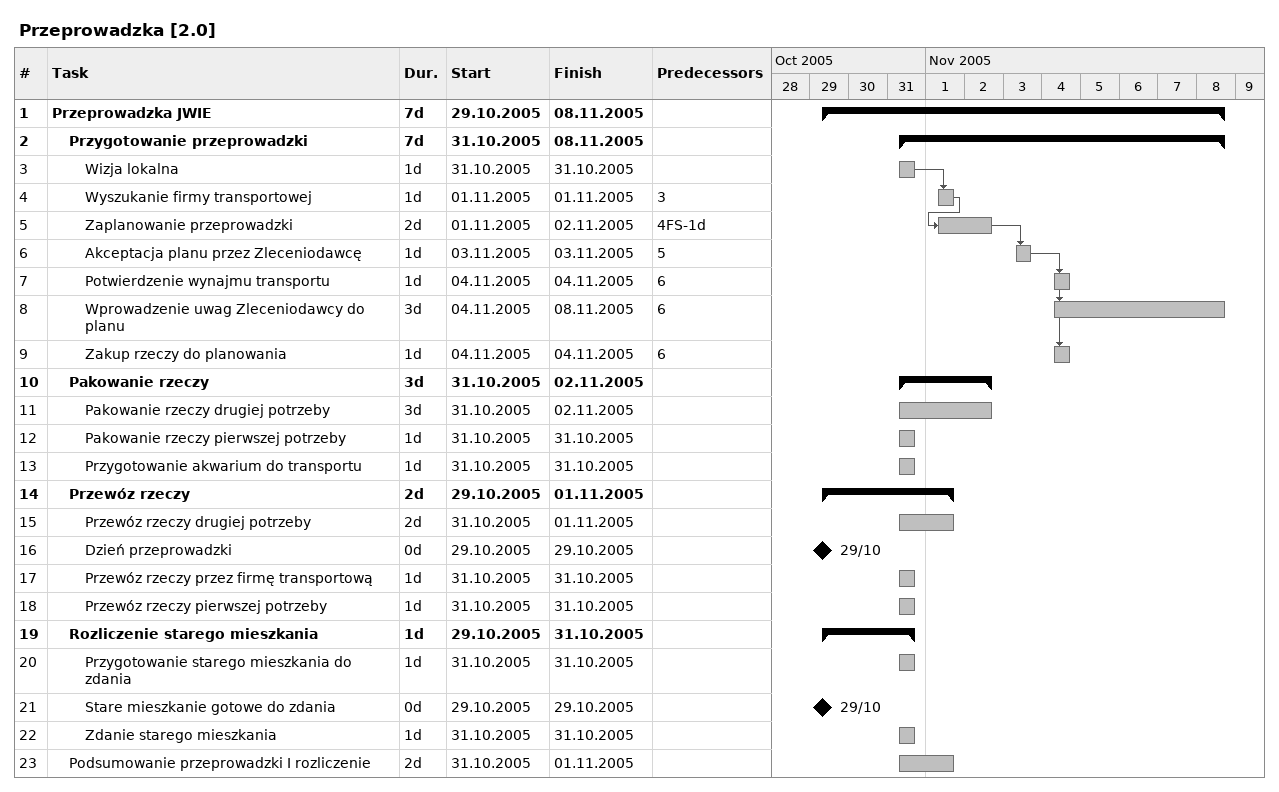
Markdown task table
Przeprowadzka [2.0]

| ID | Level | Task | Duration | Start | Finish | Predecessors |
|---|---|---|---|---|---|---|
| 1 | 1 | **Przeprowadzka JWIE** | 7d | 2005-10-29 | 2005-11-08 |  |
| 2 | 2 | **Przygotowanie przeprowadzki** | 7d | 2005-10-31 | 2005-11-08 |  |
| 3 | 3 | Wizja lokalna | 1d | 2005-10-31 | 2005-10-31 |  |
| 4 | 3 | Wyszukanie firmy transportowej | 1d | 2005-11-01 | 2005-11-01 | 3 |
| 5 | 3 | Zaplanowanie przeprowadzki | 2d | 2005-11-01 | 2005-11-02 | 4FS-1d |
| 6 | 3 | Akceptacja planu przez Zleceniodawcę | 1d | 2005-11-03 | 2005-11-03 | 5 |
| 7 | 3 | Potwierdzenie wynajmu transportu | 1d | 2005-11-04 | 2005-11-04 | 6 |
| 8 | 3 | Wprowadzenie uwag Zleceniodawcy do planu | 3d | 2005-11-04 | 2005-11-08 | 6 |
| 9 | 3 | Zakup rzeczy do planowania | 1d | 2005-11-04 | 2005-11-04 | 6 |
| 10 | 2 | **Pakowanie rzeczy** | 3d | 2005-10-31 | 2005-11-02 |  |
| 11 | 3 | Pakowanie rzeczy drugiej potrzeby | 3d | 2005-10-31 | 2005-11-02 |  |
| 12 | 3 | Pakowanie rzeczy pierwszej potrzeby | 1d | 2005-10-31 | 2005-10-31 |  |
| 13 | 3 | Przygotowanie akwarium do transportu | 1d | 2005-10-31 | 2005-10-31 |  |
| 14 | 2 | **Przewóz rzeczy** | 2d | 2005-10-29 | 2005-11-01 |  |
| 15 | 3 | Przewóz rzeczy drugiej potrzeby | 2d | 2005-10-31 | 2005-11-01 |  |
| 16 | 3 | Dzień przeprowadzki | 0d | 2005-10-29 | 2005-10-29 |  |
| 17 | 3 | Przewóz rzeczy przez firmę transportową | 1d | 2005-10-31 | 2005-10-31 |  |
| 18 | 3 | Przewóz rzeczy pierwszej potrzeby | 1d | 2005-10-31 | 2005-10-31 |  |
| 19 | 2 | **Rozliczenie starego mieszkania** | 1d | 2005-10-29 | 2005-10-31 |  |
| 20 | 3 | Przygotowanie starego mieszkania do zdania | 1d | 2005-10-31 | 2005-10-31 |  |
| 21 | 3 | Stare mieszkanie gotowe do zdania | 0d | 2005-10-29 | 2005-10-29 |  |
| 22 | 3 | Zdanie starego mieszkania | 1d | 2005-10-31 | 2005-10-31 |  |
| 23 | 2 | Podsumowanie przeprowadzki I rozliczenie | 2d | 2005-10-31 | 2005-11-01 |  |
